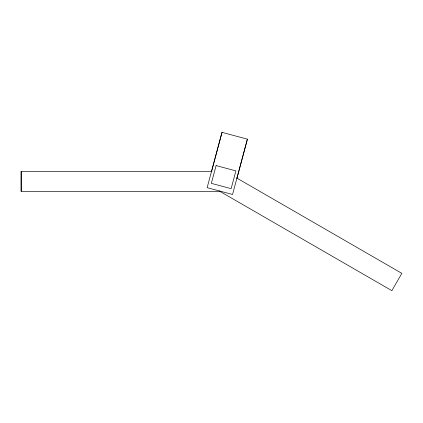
<?xml version="1.0" encoding="UTF-8"?>
<svg xmlns="http://www.w3.org/2000/svg" width="423" height="423" viewBox="0 0 423 423"><rect width="100%" height="100%" fill="white"/><g stroke="black" fill="none" stroke-linecap="round" stroke-linejoin="round"><path stroke-width="0.63" d="M219.881 191.323L21.15 191.323L21.15 171.341L211.955 171.341M211.468 171.817L222.038 132.362M247.37 139.146L232.544 194.474L207.148 187.675L221.975 132.341L247.434 139.167L237.028 177.988M236.6 177.946L401.85 273.353L391.862 290.659L219.172 190.958M21.15 171.341L21.15 191.323M216.105 165.578L211.341 183.355L231.132 188.658L235.897 170.881L216.105 165.578"/></g></svg>
